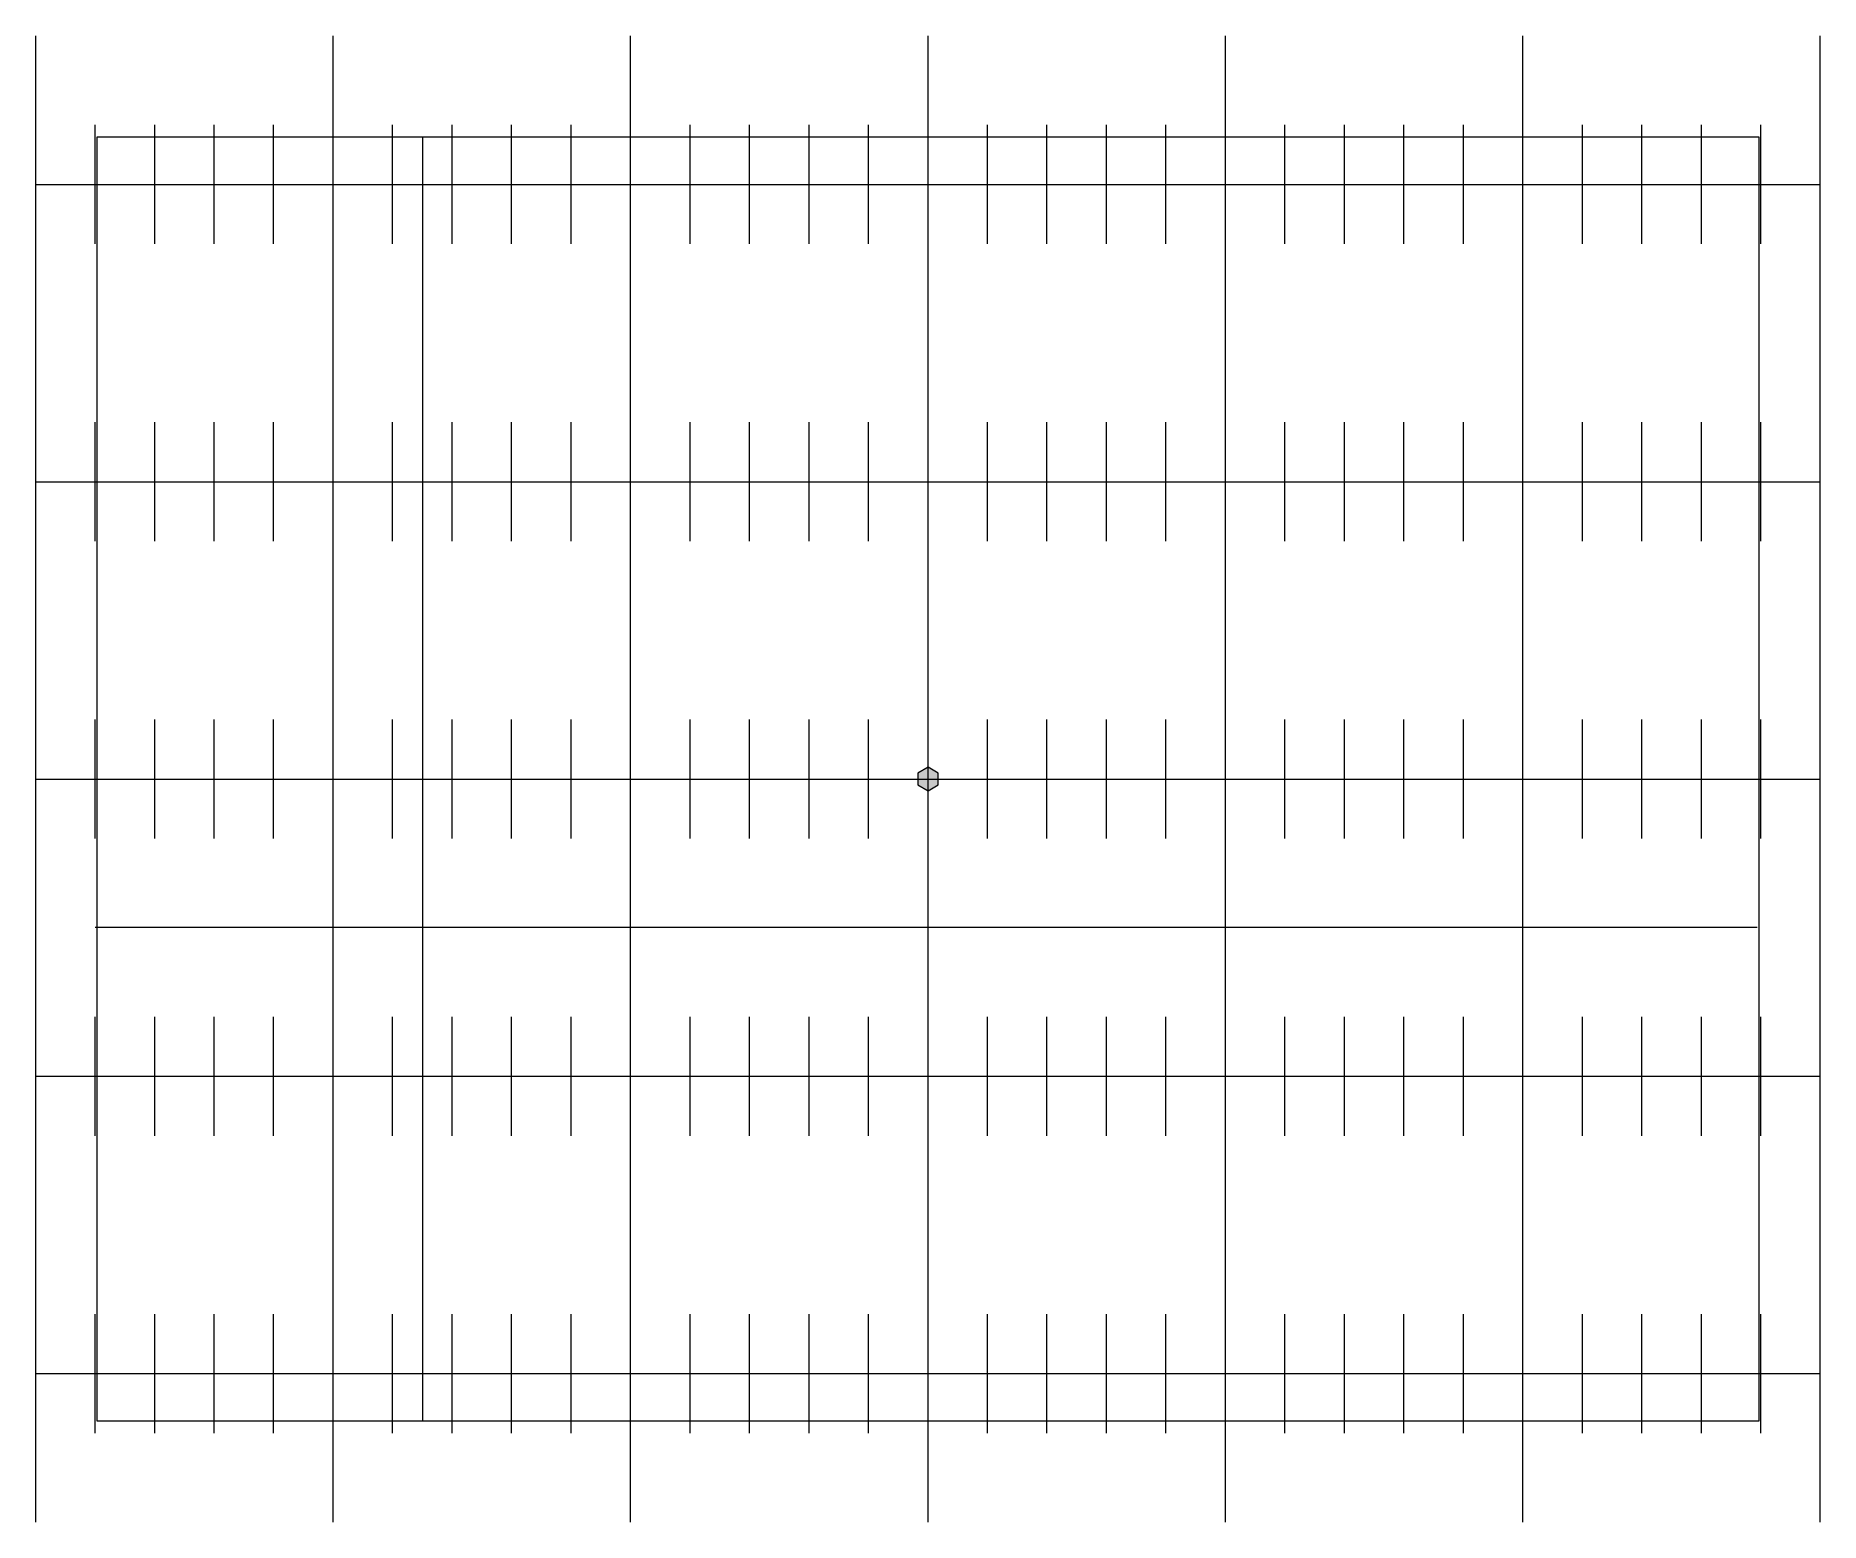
# Model space of a CAD drawing. Header units: millimetres. Extents: x -150 to 150, y -125 to 125.
import ezdxf

# ---------------------------------------------------------------- set-up
doc = ezdxf.new("R2010")
doc.units = ezdxf.units.MM
doc.layers.add('4. NP Layout & Text', color=3, linetype='Continuous', lineweight=13, true_color=0x00ff00)
doc.layers.add('5. NP Material Boundary', color=7, linetype='Continuous', lineweight=13)

msp = doc.modelspace()

# ---------------------------------------------------------------- hatches: boundary and pattern name
at = {"layer": '5. NP Material Boundary'}
msp.add_hatch(color=256, dxfattribs=at).paths.add_polyline_path([(1.73, -1), (1.73, 1), (0, 2), (-1.73, 1), (-1.73, -1), (0, -2)], flags=0)

# ---------------------------------------------------------------- linework, layer by layer
at = {"layer": '4. NP Layout & Text'}
for p, q in [((139.7, 107.95), (-139.7, 107.95)), ((-139.7, 107.95), (-139.7, -107.95)), ((-85, 107.95), (-85, -107.95)), ((139.7, -107.95), (139.7, 107.95)), ((139.4, -25), (-140, -25)), ((-139.7, -107.95), (139.7, -107.95))]:
    msp.add_line(p, q, dxfattribs=at)
at = {"layer": '5. NP Material Boundary'}
for p, q in [((-150, 75), (-150, 125)), ((-100, 75), (-100, 125)), ((-50, 75), (-50, 125)), ((-50, 75), (-50, 125)), ((0, 75), (0, 125)), ((50, 75), (50, 125)), ((100, 75), (100, 125)), ((150, 75), (150, 125)), ((-140, 90), (-140, 110)), ((-130, 90), (-130, 110)), ((-120, 90), (-120, 110)), ((-110, 90), (-110, 110)), ((-90, 90), (-90, 110)), ((-80, 90), (-80, 110)), ((-70, 90), (-70, 110)), ((-60, 90), (-60, 110)), ((-40, 90), (-40, 110)), ((-30, 90), (-30, 110)), ((-20, 90), (-20, 110)), ((-10, 90), (-10, 110)), ((10, 90), (10, 110)), ((20, 90), (20, 110)), ((30, 90), (30, 110)), ((40, 90), (40, 110)), ((60, 90), (60, 110)), ((70, 90), (70, 110)), ((80, 90), (80, 110)), ((90, 90), (90, 110)), ((110, 90), (110, 110)), ((120, 90), (120, 110)), ((130, 90), (130, 110)), ((140, 90), (140, 110)), ((-150, 100), (-50, 100)), ((-50, 100), (150, 100)), ((-150, 25), (-150, 75)), ((-100, 25), (-100, 75)), ((-50, 25), (-50, 75)), ((-50, 25), (-50, 75)), ((0, 25), (0, 75)), ((50, 25), (50, 75)), ((100, 25), (100, 75)), ((150, 25), (150, 75)), ((-140, 40), (-140, 60)), ((-130, 40), (-130, 60)), ((-120, 40), (-120, 60)), ((-110, 40), (-110, 60)), ((-90, 40), (-90, 60)), ((-80, 40), (-80, 60)), ((-70, 40), (-70, 60)), ((-60, 40), (-60, 60)), ((-40, 40), (-40, 60)), ((-30, 40), (-30, 60)), ((-20, 40), (-20, 60)), ((-10, 40), (-10, 60)), ((10, 40), (10, 60)), ((20, 40), (20, 60)), ((30, 40), (30, 60)), ((40, 40), (40, 60)), ((60, 40), (60, 60)), ((70, 40), (70, 60)), ((80, 40), (80, 60)), ((90, 40), (90, 60)), ((110, 40), (110, 60)), ((120, 40), (120, 60)), ((130, 40), (130, 60)), ((140, 40), (140, 60)), ((-150, 50), (-50, 50)), ((-50, 50), (150, 50)), ((-150, -25), (-150, 25)), ((-100, -25), (-100, 25)), ((-50, -25), (-50, 25)), ((-50, -25), (-50, 25)), ((0, -25), (0, 25)), ((50, -25), (50, 25)), ((100, -25), (100, 25)), ((150, -25), (150, 25)), ((-140, -10), (-140, 10)), ((-130, -10), (-130, 10)), ((-120, -10), (-120, 10)), ((-110, -10), (-110, 10)), ((-90, -10), (-90, 10)), ((-80, -10), (-80, 10)), ((-70, -10), (-70, 10)), ((-60, -10), (-60, 10)), ((-40, -10), (-40, 10)), ((-30, -10), (-30, 10)), ((-20, -10), (-20, 10)), ((-10, -10), (-10, 10)), ((10, -10), (10, 10)), ((20, -10), (20, 10)), ((30, -10), (30, 10)), ((40, -10), (40, 10)), ((60, -10), (60, 10)), ((70, -10), (70, 10)), ((80, -10), (80, 10)), ((90, -10), (90, 10)), ((110, -10), (110, 10)), ((120, -10), (120, 10)), ((130, -10), (130, 10)), ((140, -10), (140, 10)), ((-150, 0), (-50, 0)), ((-50, 0), (150, 0)), ((0, 2), (-1.73, 1)), ((-1.73, 1), (-1.73, -1)), ((1.73, 1), (0, 2)), ((1.73, -1), (1.73, 1)), ((-1.73, -1), (0, -2)), ((0, -2), (1.73, -1)), ((-150, -75), (-150, -25)), ((-100, -75), (-100, -25)), ((-50, -75), (-50, -25)), ((-50, -75), (-50, -25)), ((0, -75), (0, -25)), ((50, -75), (50, -25)), ((100, -75), (100, -25)), ((150, -75), (150, -25)), ((-140, -60), (-140, -40)), ((-130, -60), (-130, -40)), ((-120, -60), (-120, -40)), ((-110, -60), (-110, -40)), ((-90, -60), (-90, -40)), ((-80, -60), (-80, -40)), ((-70, -60), (-70, -40)), ((-60, -60), (-60, -40)), ((-40, -60), (-40, -40)), ((-30, -60), (-30, -40)), ((-20, -60), (-20, -40)), ((-10, -60), (-10, -40)), ((10, -60), (10, -40)), ((20, -60), (20, -40)), ((30, -60), (30, -40)), ((40, -60), (40, -40)), ((60, -60), (60, -40)), ((70, -60), (70, -40)), ((80, -60), (80, -40)), ((90, -60), (90, -40)), ((110, -60), (110, -40)), ((120, -60), (120, -40)), ((130, -60), (130, -40)), ((140, -60), (140, -40)), ((-150, -50), (-50, -50)), ((-50, -50), (150, -50)), ((-150, -125), (-150, -75)), ((-100, -125), (-100, -75)), ((-50, -125), (-50, -75)), ((-50, -125), (-50, -75)), ((0, -125), (0, -75)), ((50, -125), (50, -75)), ((100, -125), (100, -75)), ((150, -125), (150, -75)), ((-140, -110), (-140, -90)), ((-130, -110), (-130, -90)), ((-120, -110), (-120, -90)), ((-110, -110), (-110, -90)), ((-90, -110), (-90, -90)), ((-80, -110), (-80, -90)), ((-70, -110), (-70, -90)), ((-60, -110), (-60, -90)), ((-40, -110), (-40, -90)), ((-30, -110), (-30, -90)), ((-20, -110), (-20, -90)), ((-10, -110), (-10, -90)), ((10, -110), (10, -90)), ((20, -110), (20, -90)), ((30, -110), (30, -90)), ((40, -110), (40, -90)), ((60, -110), (60, -90)), ((70, -110), (70, -90)), ((80, -110), (80, -90)), ((90, -110), (90, -90)), ((110, -110), (110, -90)), ((120, -110), (120, -90)), ((130, -110), (130, -90)), ((140, -110), (140, -90)), ((-150, -100), (-50, -100)), ((-50, -100), (150, -100))]:
    msp.add_line(p, q, dxfattribs=at)

doc.saveas('drawing.dxf')
